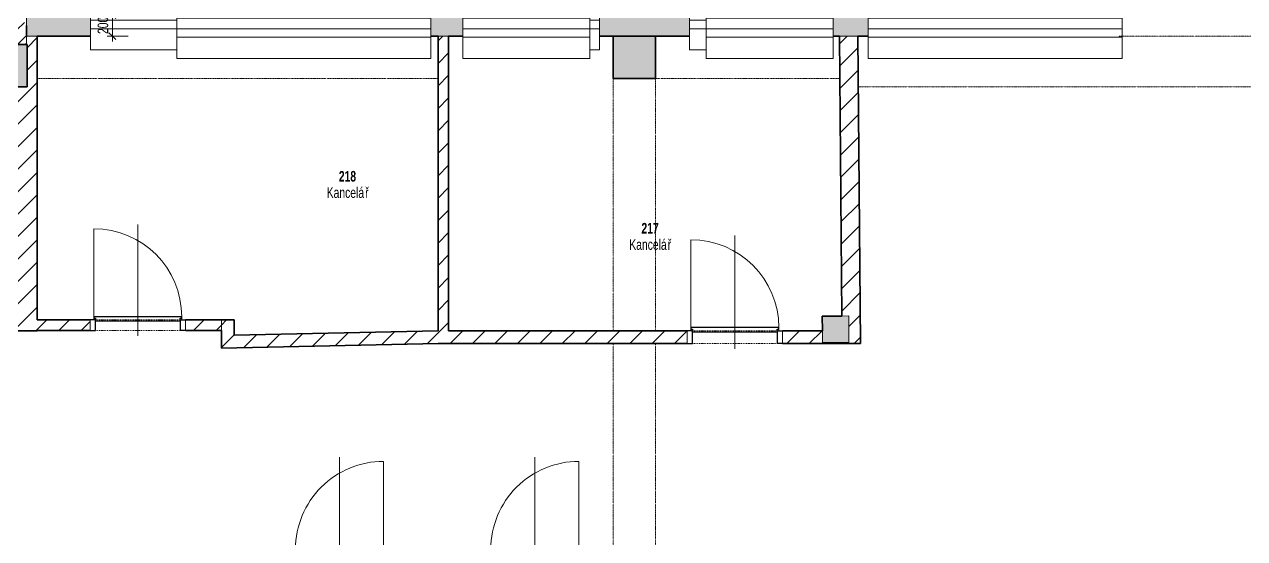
# Model space of a CAD drawing. Header units: millimetres. Extents: x 46521 to 258066, y -45352 to 20466.
# Drawn here: x 78128 to 89655, y -22154 to -17297 of the extents above; entities that cross this region are included whole.
import ezdxf

# ---------------------------------------------------------------- set-up
doc = ezdxf.new("R2010")
doc.units = ezdxf.units.MM
doc.linetypes.add('Dash dot dot', pattern=[5, 2, -1, 0, -1, 0, -1])
doc.linetypes.add('Čerchovaná se dvěma tečkami', pattern=[2.59, 1, -0.53, 0, -0.53, 0, -0.53])
for name, color, linetype, lineweight in [('A-ANNO-DIMS', 211, 'Continuous', 9), ('A-ANNO-DIMS-50', 211, 'Continuous', 9), ('A-AREA-IDEN', 2, 'Continuous', 9), ('A-DETL', 90, 'Continuous', 13), ('A-DOOR', 31, 'Continuous', 13), ('A-DOOR-FRAM', 31, 'Continuous', 25), ('A-GENM', 13, 'Continuous', 13), ('A-GLAZ', 151, 'Continuous', 13), ('A-WALL', 113, 'Continuous', 13), ('A-WALL-PATT', 111, 'Continuous', 35), ('S-COLS', 52, 'Continuous', 13)]:
    doc.layers.add(name, color=color, linetype=linetype, lineweight=lineweight)
doc.styles.add('Arial_2', font='arial.ttf', dxfattribs={"width": 0.7, "height": 100})
doc.styles.add('Arial_B', font='arialbd.ttf', dxfattribs={"width": 0.7, "height": 100})
doc.dimstyles.new('Vnitřní_-_průhledné', dxfattribs={"dimscale": 304.8, "dimtxt": 102.02594, "dimasz": 0.213255, "dimexe": 0.164042, "dimexo": 0.0625, "dimgap": 0.032808, "dimtad": 1, "dimdec": 0, "dimrnd": 5, "dimzin": 0, "dimdsep": 46, "dimtxsty": 'Arial_2', "dimblk1": 'OBLIQUE', "dimblk2": 'OBLIQUE', "dimsah": 1, "dimcen": 0.09, "dimdle": 0.164042, "dimazin": 0, "dimtfac": 1, "dimtdec": 4, "dimtix": 1, "dimtmove": 0, "dimatfit": 3, "dimfxl": 0.492126, "dimfxlon": 1, "dimtvp": 1, "dimtolj": 1, "dimtzin": 0, "dimarcsym": 2})
pattern_1 = [(45, (0, 0), (-106.06602, 106.06602), [])]

# ---------------------------------------------------------------- blocks, each defined once
blk = doc.blocks.new('DVERE_1k_oblozka - DD03_01_800x1970_koupelna-1935638-1NP_DEMOLICE B')
at = {"layer": 'A-DOOR'}
for p, q in [((0, -113), (0, 957)), ((-415, 57), (-415, 917)), ((-400, 57), (-450, 57)), ((-450, 57), (-450, -63)), ((-400, -63), (-400, 57)), ((305, 87), (-305, 87)), ((450, 57), (400, 57)), ((400, 57), (400, -63)), ((415, 87), (415, 57)), ((450, -63), (450, 57)), ((-450, -63), (-400, -63)), ((400, -63), (450, -63))]:
    blk.add_line(p, q, dxfattribs=at)
at = {"layer": 'A-DOOR', "lineweight": 25}
for p, q in [((415, 87), (-415, 87)), ((-415, 87), (-415, 72)), ((-415, 72), (-400, 72)), ((-400, 72), (-400, 57)), ((-400, 47), (400, 47)), ((400, 57), (400, 72)), ((400, 72), (415, 72)), ((415, 72), (415, 87))]:
    blk.add_line(p, q, dxfattribs=at)
at = {"layer": 'A-DOOR', "linetype": 'Čerchovaná se dvěma tečkami'}
for p, q in [((-400, 57), (400, 57)), ((-400, -63), (400, -63))]:
    blk.add_line(p, q, dxfattribs=at)
at = {"layer": 'A-DOOR'}
blk.add_arc((-415, 87), 830, 360, 90, dxfattribs=at)
at = {"layer": 'A-DOOR-FRAM'}
for p, q in [((-400, 57), (-450, 57)), ((-400, -63), (-400, 57)), ((400, 57), (400, -63)), ((400, 57), (450, 57)), ((-450, -63), (-400, -63)), ((450, -63), (400, -63))]:
    blk.add_line(p, q, dxfattribs=at)
blk = doc.blocks.new('DVERE_1k_oblozka - DD03_01_900x1970_koupelna-1549515-1NP_DEMOLICE B')
at = {"layer": 'A-DOOR'}
for p, q in [((0, 128), (0, -1072)), ((-500, 78), (-450, 78)), ((-500, -72), (-500, 78)), ((-450, 78), (-450, -72)), ((450, 78), (500, 78)), ((450, -72), (450, 78)), ((500, 78), (500, -72)), ((-450, -72), (-500, -72)), ((-465, -72), (-465, -1032)), ((355, -102), (-355, -102)), ((500, -72), (450, -72)), ((465, -102), (465, -72))]:
    blk.add_line(p, q, dxfattribs=at)
at = {"layer": 'A-DOOR', "linetype": 'Čerchovaná se dvěma tečkami'}
for p, q in [((-450, 78), (450, 78)), ((-450, -72), (450, -72))]:
    blk.add_line(p, q, dxfattribs=at)
at = {"layer": 'A-DOOR', "lineweight": 25}
for p, q in [((-465, -87), (-450, -87)), ((-465, -102), (-465, -87)), ((465, -102), (-465, -102)), ((-450, -62), (450, -62)), ((-450, -87), (-450, -72)), ((450, -72), (450, -87)), ((450, -87), (465, -87)), ((465, -87), (465, -102))]:
    blk.add_line(p, q, dxfattribs=at)
at = {"layer": 'A-DOOR'}
blk.add_arc((-465, -102), 930, 270, 0, dxfattribs=at)
at = {"layer": 'A-DOOR-FRAM'}
for p, q in [((-500, 78), (-450, 78)), ((-450, 78), (-450, -72)), ((450, -72), (450, 78)), ((500, 78), (450, 78)), ((-450, -72), (-500, -72)), ((450, -72), (500, -72))]:
    blk.add_line(p, q, dxfattribs=at)
blk = doc.blocks.new('DVERE_1k_oblozka - DD03_01_800x1970_koupelna-1549528-1NP_DEMOLICE B')
at = {"layer": 'A-DOOR'}
for p, q in [((0, 128), (0, -972)), ((-450, 78), (-400, 78)), ((-450, -72), (-450, 78)), ((-400, 78), (-400, -72)), ((400, 78), (450, 78)), ((400, -72), (400, 78)), ((450, 78), (450, -72)), ((-400, -72), (-450, -72)), ((-415, -72), (-415, -932)), ((305, -102), (-305, -102)), ((450, -72), (400, -72)), ((415, -102), (415, -72))]:
    blk.add_line(p, q, dxfattribs=at)
at = {"layer": 'A-DOOR', "linetype": 'Čerchovaná se dvěma tečkami'}
for p, q in [((-400, 78), (400, 78)), ((-400, -72), (400, -72))]:
    blk.add_line(p, q, dxfattribs=at)
at = {"layer": 'A-DOOR', "lineweight": 25}
for p, q in [((-415, -87), (-400, -87)), ((-415, -102), (-415, -87)), ((415, -102), (-415, -102)), ((-400, -62), (400, -62)), ((-400, -87), (-400, -72)), ((400, -72), (400, -87)), ((400, -87), (415, -87)), ((415, -87), (415, -102))]:
    blk.add_line(p, q, dxfattribs=at)
at = {"layer": 'A-DOOR'}
blk.add_arc((-415, -102), 830, 270, 0, dxfattribs=at)
at = {"layer": 'A-DOOR-FRAM'}
for p, q in [((-450, 78), (-400, 78)), ((-400, 78), (-400, -72)), ((400, -72), (400, 78)), ((450, 78), (400, 78)), ((-400, -72), (-450, -72)), ((400, -72), (450, -72))]:
    blk.add_line(p, q, dxfattribs=at)
blk = doc.blocks.new('OKNO_1k_nadsvetlik - OKNO_1k_nadsvetlik_1200 x 1450-V11-1NP_DEMOLICE B')
at = {"layer": 'A-GLAZ'}
for p, q in [((-600, 101), (600, 101)), ((-600, 50), (-600, 101)), ((-441, 50), (-600, 50)), ((-600, 50), (-441, 50)), ((-600, -30), (-600, 50)), ((600, 101), (600, 71)), ((-441, -30), (-600, -30))]:
    blk.add_line(p, q, dxfattribs=at)
blk = doc.blocks.new('parapet s nosem_vnitní - parapet s nosem_vnitní-V12-1NP_DEMOLICE B')
at = {"layer": 'A-GENM'}
for p, q in [((-600, -190), (-600, 0)), ((-600, -190), (-600, -200)), ((-600, -200), (-441, -200))]:
    blk.add_line(p, q, dxfattribs=at)
blk = doc.blocks.new('OKNO_1k_nadsvetlik - OKNO_1k_nadsvetlik_1200 x 1500-V13-1NP_DEMOLICE B')
at = {"layer": 'A-GLAZ'}
for p, q in [((-600, 101), (600, 101)), ((-600, 50), (-600, 101)), ((217, 50), (-600, 50)), ((-600, 50), (217, 50)), ((-600, -30), (-600, 50)), ((600, 101), (600, 71)), ((217, -30), (-600, -30))]:
    blk.add_line(p, q, dxfattribs=at)
blk = doc.blocks.new('parapet s nosem_vnitní - parapet s nosem_vnitní-V14-1NP_DEMOLICE B')
at = {"layer": 'A-GENM'}
for p, q in [((-600, -190), (-600, 0)), ((-600, -190), (-600, -200)), ((-600, -200), (217, -200))]:
    blk.add_line(p, q, dxfattribs=at)
blk = doc.blocks.new('OKNO_1k_nadsvetlik - OKNO_1k_nadsvetlik_1200 x 1450-V15-1NP_DEMOLICE B')
at = {"layer": 'A-GLAZ'}
for p, q in [((-600, 101), (600, 101)), ((-600, 71), (-600, 101)), ((600, 50), (509, 50)), ((509, 50), (600, 50)), ((600, 101), (600, 50)), ((600, 50), (600, -30)), ((600, -30), (509, -30))]:
    blk.add_line(p, q, dxfattribs=at)
blk = doc.blocks.new('parapet s nosem_vnitní - parapet s nosem_vnitní-V16-1NP_DEMOLICE B')
at = {"layer": 'A-GENM'}
for p, q in [((600, 0), (600, -190)), ((509, -200), (600, -200)), ((600, -200), (600, -190))]:
    blk.add_line(p, q, dxfattribs=at)
blk = doc.blocks.new('OKNO_1k - OKNO_1k_1200x1500-2034293-1NP_DEMOLICE B')
at = {"layer": 'A-GLAZ'}
for p, q in [((-600, 126), (600, 126)), ((-600, 25), (-600, 126)), ((600, 126), (600, 25)), ((600, 25), (-600, 25)), ((-600, 25), (600, 25)), ((-600, -55), (-600, 25)), ((600, 25), (600, -55)), ((600, -55), (-600, -55))]:
    blk.add_line(p, q, dxfattribs=at)
blk = doc.blocks.new('parapet s nosem_vnitní - parapet s nosem_vnitní-V5-1NP_DEMOLICE B')
at = {"layer": 'A-GENM'}
for p, q in [((-600, -190), (-600, 0)), ((600, 0), (600, -190)), ((-600, -190), (-600, -200)), ((-600, -200), (600, -200)), ((600, -200), (600, -190))]:
    blk.add_line(p, q, dxfattribs=at)
blk = doc.blocks.new('OKNO_2k_ - OKNO_2k_2400 x 1500-1963719-1NP_DEMOLICE B')
at = {"layer": 'A-GLAZ'}
for p, q in [((-1200, 126), (1200, 126)), ((-1200, 25), (-1200, 126)), ((1200, 126), (1200, 25)), ((1200, 25), (-1200, 25)), ((-1200, 25), (1200, 25)), ((-1200, -55), (-1200, 25)), ((1200, 25), (1200, -55)), ((1200, -55), (-1200, -55))]:
    blk.add_line(p, q, dxfattribs=at)
blk = doc.blocks.new('parapet s nosem_vnitní - parapet s nosem_vnitní-V10-1NP_DEMOLICE B')
at = {"layer": 'A-GENM'}
for p, q in [((-1200, -190), (-1200, 0)), ((1200, 0), (1200, -190)), ((-1200, -190), (-1200, -200)), ((-1200, -200), (1200, -200)), ((1200, -200), (1200, -190))]:
    blk.add_line(p, q, dxfattribs=at)
blk = doc.blocks.new('DVERE_1k_oblozka - DD03_01_800x1970_koupelna-1549521-1NP_DEMOLICE B')
at = {"layer": 'A-DOOR'}
for p, q in [((0, -103), (0, 947)), ((-415, 47), (-415, 907)), ((-400, 47), (-450, 47)), ((-450, 47), (-450, -53)), ((-400, -53), (-400, 47)), ((305, 77), (-305, 77)), ((450, 47), (400, 47)), ((400, 47), (400, -53)), ((415, 77), (415, 47)), ((450, -53), (450, 47)), ((-450, -53), (-400, -53)), ((400, -53), (450, -53))]:
    blk.add_line(p, q, dxfattribs=at)
at = {"layer": 'A-DOOR', "lineweight": 25}
for p, q in [((415, 77), (-415, 77)), ((-415, 77), (-415, 62)), ((-415, 62), (-400, 62)), ((-400, 62), (-400, 47)), ((-400, 37), (400, 37)), ((400, 47), (400, 62)), ((400, 62), (415, 62)), ((415, 62), (415, 77))]:
    blk.add_line(p, q, dxfattribs=at)
at = {"layer": 'A-DOOR', "linetype": 'Čerchovaná se dvěma tečkami'}
for p, q in [((-400, 47), (400, 47)), ((-400, -53), (400, -53))]:
    blk.add_line(p, q, dxfattribs=at)
at = {"layer": 'A-DOOR'}
blk.add_arc((-415, 77), 830, 360, 90, dxfattribs=at)
at = {"layer": 'A-DOOR-FRAM'}
for p, q in [((-400, 47), (-450, 47)), ((-400, -53), (-400, 47)), ((400, 47), (400, -53)), ((400, 47), (450, 47)), ((-450, -53), (-400, -53)), ((450, -53), (400, -53))]:
    blk.add_line(p, q, dxfattribs=at)
blk = doc.blocks.new('Betonový čtvercový sloup - 400 x 400-1924018-1NP_DEMOLICE B')
at = {"layer": 'S-COLS'}
blk.add_hatch(color=9, dxfattribs=at).paths.add_polyline_path([(-200, -200), (200, -200), (200, 200), (-200, 200), (-200, 120)])
at = {"layer": 'S-COLS', "lineweight": 35}
for p, q in [((200, 200), (-200, 200)), ((-200, 200), (-200, -200)), ((200, -200), (200, 200)), ((-200, -200), (200, -200))]:
    blk.add_line(p, q, dxfattribs=at)
blk = doc.blocks.new('DIMBLOCK123-1NP_DEMOLICE B')
at = {"layer": 'A-ANNO-DIMS-50'}
for p, q in [((78960, -17158), (78960, -17458)), ((78960, -17208), (78910, -17208)), ((78960, -17208), (79110, -17208)), ((78960, -17408), (78910, -17408)), ((78960, -17408), (79110, -17408))]:
    blk.add_line(p, q, dxfattribs=at)
at = {"layer": 'A-ANNO-DIMS-50', "lineweight": 18}
for p, q in [((78960, -17208), (78927, -17176)), ((78960, -17208), (78992, -17241)), ((78960, -17408), (78927, -17376)), ((78960, -17408), (78992, -17441))]:
    blk.add_line(p, q, dxfattribs=at)
at = {"layer": 'A-ANNO-DIMS-50', "color": 0, "insert": (78820, -17388), "char_height": 100, "width": 192.12, "attachment_point": 1, "rotation": 90, "line_spacing_factor": 0.941778, "style": 'Arial_2'}
blk.add_mtext('200', dxfattribs=at)
blk = doc.blocks.new('_Oblique')
at = {"color": 0, "linetype": 'ByBlock', "lineweight": -2}
blk.add_line((-0.5, -0.5), (0.5, 0.5), dxfattribs=at)

msp = doc.modelspace()

# ---------------------------------------------------------------- hatches: boundary and pattern name
at = {"layer": 'A-WALL-PATT', "lineweight": 13}
h = msp.add_hatch(dxfattribs=at)
h.set_pattern_fill('FP_2', color=256, angle=45, style=0, pattern_type=2)
h.set_pattern_definition([(135.182, (78326.96, -11070.65), (-143.227, -144.14), []), (90.182, (78258.93, -10841.92), (-144.1397, 143.227), [25.4, -261.968]), (135.182, (78258.85, -10816.52), (-143.227, -144.14), [25.4, -177.8]), (180.182, (78240.83, -10798.62), (-143.227, -144.1397), [25.4, -261.968]), (225.182, (78215.43, -10798.7), (144.14, -143.227), [25.4, -177.8]), (90.182, (78197.61, -10842.11), (-144.1397, 143.227), [25.4, -261.968]), (135.182, (78215.63, -10860.02), (-143.227, -144.14), [25.4, -177.8]), (180.182, (78241.03, -10859.94), (-143.227, -144.1397), [25.4, -261.968]), (225.182, (78258.93, -10841.92), (144.14, -143.227), [25.4, -177.8]), (135.182, (78174.18, -10775.6), (-143.227, -144.14), [50.8, -152.4])])
h.paths.add_polyline_path([(78347.1, -17408.3), (78340.1, -15214.6), (78140.1, -15215.6), (78147.1, -17408.3), (78346.5, -17408.3)])
h.paths.add_polyline_path([(78137, -14215.3), (78337, -14214.6), (78333.8, -13219.6), (78133.8, -13220.7), (78137, -14215)])
h.paths.add_polyline_path([(78130.6, -12220.3), (78330.6, -12219.6), (78327.4, -11219.7), (78127.4, -11220.7), (78130.6, -12220.1)])
h.paths.add_polyline_path([(78124.3, -10220.3), (78324.3, -10219.7), (78321.1, -9214.7), (78121.1, -9215.7), (78124.3, -10220.1)])
h.paths.add_polyline_path([(78117.9, -8215.3), (78317.9, -8214.7), (78314.7, -7214.7), (78114.7, -7215.7), (78117.9, -8215.1)])
h.paths.add_polyline_path([(78111.5, -6215.3), (78311.5, -6214.7), (78308.4, -5274.4), (78108.5, -5274.4), (78111.5, -6215.1)])
h = msp.add_hatch(dxfattribs=at)
h.set_pattern_fill('FP_21', color=256, angle=45, style=0, pattern_type=2)
h.set_pattern_definition([(45, (0, 0), (-179.6051, 179.6051), []), (45, (71.84, -6e-14), (-179.6051, 179.6051), []), (45, (215.53, -2e-13), (-107.7631, 251.4472), [101.6, -50.8, 1.676, -49.124])])
h.paths.add_polyline_path([(77753.3, -17808.3), (77753.3, -17488.3), (78146.8, -17488.3), (78146.4, -17169.9), (77626.8, -17169.9), (77626.8, -17808.3)])
h = msp.add_hatch(dxfattribs=at)
h.set_pattern_fill('FP_8', color=256, angle=-315, style=0, pattern_type=2)
h.set_pattern_definition([(225, (83184.36, -17208.34), (143.684, -143.684), []), (180, (82955.42, -17275.65), (-143.684, -143.684), [25.4, -261.968]), (225, (82930.02, -17275.65), (143.684, -143.684), [25.4, -177.8]), (270, (82912.06, -17293.61), (143.684, -143.684), [25.4, -261.968]), (315, (82912.06, -17319), (143.684, 143.684), [25.4, -177.8]), (180, (82955.42, -17336.97), (-143.684, -143.684), [25.4, -261.968]), (225, (82973.38, -17319), (143.684, -143.684), [25.4, -177.8]), (270, (82973.38, -17293.61), (143.684, -143.684), [25.4, -261.968]), (315, (82955.42, -17275.65), (143.684, 143.684), [25.4, -177.8]), (225, (82888.84, -17360.19), (143.684, -143.684), [50.8, -152.4])])
h.paths.add_polyline_path([(85826.5, -17408.3), (86098.4, -17408.3), (86098.4, -17237.3), (86239.8, -17237.3), (86239.8, -17208.3), (85609.8, -17208.3), (85609.8, -17237.3), (85768.4, -17237.3), (85768.4, -17408.3)])
h.paths.add_polyline_path([(84409.8, -17408.3), (84409.8, -17208.3), (83559.8, -17208.3), (83559.8, -17408.3), (83746.4, -17408.3)])
h.paths.add_polyline_path([(82234.2, -17408.3), (82268.4, -17408.3), (82268.4, -17237.3), (82359.8, -17237.3), (82359.8, -17208.3), (81751.5, -17208.3), (81751.5, -17237.3), (81968.4, -17237.3), (81968.4, -17408.3), (82136, -17408.3)])
h.paths.add_polyline_path([(78347.1, -17408.3), (78751.5, -17408.3), (78751.5, -17208.3), (78346.5, -17208.3), (78346.9, -17338.3)])
h.paths.add_polyline_path([(87439.8, -17237.3), (88165.9, -17237.3), (88165.9, -17208.3), (87439.8, -17208.3), (87439.8, -17232.4)])
h.paths.add_polyline_path([(80551.5, -17237.3), (80551.5, -17208.3), (79951.5, -17208.3), (79951.5, -17237.3), (79966, -17237.3)])
h = msp.add_hatch(dxfattribs=at)
h.set_pattern_fill('FP_15', color=256, style=0, pattern_type=2)
h.set_pattern_definition(pattern_1)
h.paths.add_polyline_path([(78249.8, -20193), (78249.8, -17408.3), (78146.8, -17408.3), (78147.1, -17488.3), (78153.3, -17488.3), (78153.3, -17888.3), (77759.8, -17888.3), (77759.8, -20193)])
h = msp.add_hatch(dxfattribs=at)
h.set_pattern_fill('FP_15', color=256, style=0, pattern_type=2)
h.set_pattern_definition(pattern_1)
h.paths.add_polyline_path([(82136, -20310.9), (82136, -17408.3), (82036, -17408.3), (82036, -20310.9)])
h = msp.add_hatch(dxfattribs=at)
h.set_pattern_fill('FP_15', color=256, style=0, pattern_type=2)
h.set_pattern_definition(pattern_1)
h.paths.add_polyline_path([(85916, -20190.9), (86026.3, -20190.9), (86001.5, -17408.3), (85826.5, -17408.3), (85850, -20051.7), (85914.8, -20051.2)])
h = msp.add_hatch(dxfattribs=at)
h.set_pattern_fill('FP_15', color=256, style=0, pattern_type=2)
h.set_pattern_definition(pattern_1)
h.paths.add_polyline_path([(79989.8, -20188), (79989.8, -20088), (79649.8, -20088), (79649.8, -20188)])
h.paths.add_polyline_path([(78249.8, -20188), (78749.8, -20188), (78749.8, -20088), (78249.8, -20088)])
h = msp.add_hatch(dxfattribs=at)
h.set_pattern_fill('FP_15', color=256, style=0, pattern_type=2)
h.set_pattern_definition(pattern_1)
h.paths.add_polyline_path([(79989.8, -20353.9), (80109.8, -20351.3), (80109.8, -20088), (79989.8, -20088), (79989.8, -20230.8)])
h = msp.add_hatch(dxfattribs=at)
h.set_pattern_fill('FP_15', color=256, style=0, pattern_type=2)
h.set_pattern_definition(pattern_1)
h.paths.add_polyline_path([(80109.8, -20351.3), (82036, -20311.1), (82036, -20191), (80109.8, -20231.3)])
h = msp.add_hatch(dxfattribs=at)
h.set_pattern_fill('FP_15', color=256, style=0, pattern_type=2)
h.set_pattern_definition(pattern_1)
h.paths.add_polyline_path([(85289.7, -20310.9), (86027.4, -20310.9), (86026.3, -20190.9), (85916, -20190.9), (85917, -20301.2), (85667, -20303.3), (85666, -20190.9), (85289.7, -20190.9), (85289.7, -20230.8)])
h.paths.add_polyline_path([(84389.7, -20310.9), (84389.7, -20190.9), (82136, -20190.9), (82136, -20310.9), (82234.2, -20310.9)])
at = {"layer": 'S-COLS'}
for points in [[(84089.1, -17808.3), (84089.1, -17408.3), (83689.1, -17408.3), (83689.1, -17808.3)], [(85667, -20303.3), (85917, -20301.2), (85914.8, -20051.2), (85664.8, -20053.3), (85666.3, -20230.8)]]:
    msp.add_hatch(color=9, dxfattribs=at).paths.add_polyline_path(points)

# ---------------------------------------------------------------- linework, layer by layer
at = {"layer": 'A-DETL', "linetype": 'Dash dot dot'}
for p, q in [((89725.8, -17408.3), (88465.4, -17408.3)), ((82036, -17808.3), (78249.8, -17808.3)), ((83689.1, -17808.3), (83689.1, -20190.9)), ((85830.7, -17808.3), (84089.1, -17808.3)), ((84089.1, -17808.3), (84089.1, -20190.9)), ((89749.9, -17888.3), (86005.7, -17888.3)), ((83689.1, -20310.9), (83689.1, -22284.3)), ((84089.1, -20310.9), (84089.1, -22284.3))]:
    msp.add_line(p, q, dxfattribs=at)
at = {"layer": 'A-WALL'}
for p, q in [((78146.8, -17169.9), (78146.8, -17308.3)), ((78146.8, -17408.3), (78146.8, -17488.3)), ((78147.1, -17408.3), (78249.8, -17408.3)), ((82136, -17408.3), (82036, -17408.3)), ((86001.5, -17408.3), (85826.5, -17408.3)), ((85850, -20051.7), (85914.8, -20051.2)), ((85914.8, -20051.2), (85917, -20301.2)), ((79989.8, -20188), (79989.8, -20088)), ((85667, -20303.3), (85666, -20190.9)), ((85917, -20301.2), (85667, -20303.3))]:
    msp.add_line(p, q, dxfattribs=at)
at = {"layer": 'A-WALL', "lineweight": 35}
for p, q in [((78146.8, -17308.3), (78147.1, -17408.3)), ((78146.8, -17408.3), (78146.8, -17308.3)), ((78147.1, -17408.3), (78146.8, -17408.3)), ((78249.8, -17408.3), (78751.5, -17408.3)), ((78249.8, -20088), (78249.8, -17408.3)), ((81968.4, -17408.3), (82036, -17408.3)), ((82036, -17408.3), (82036, -20191)), ((82136, -17408.3), (82268.4, -17408.3)), ((82136, -20190.9), (82136, -17408.3)), ((83559.8, -17408.3), (84409.8, -17408.3)), ((85768.4, -17408.3), (85826.5, -17408.3)), ((85826.5, -17408.3), (85850, -20051.7)), ((86001.5, -17408.3), (86098.4, -17408.3)), ((86027.4, -20310.9), (86001.5, -17408.3)), ((78749.8, -20088), (78249.8, -20088)), ((80109.8, -20088), (79649.8, -20088)), ((80109.8, -20231.3), (80109.8, -20088)), ((77759.8, -20193), (78249.8, -20193)), ((78249.8, -20188), (78749.8, -20188)), ((78249.8, -20193), (78249.8, -20188)), ((79649.8, -20188), (79989.8, -20188)), ((79989.8, -20188), (79989.8, -20353.9)), ((82036, -20191), (80109.8, -20231.3)), ((84389.7, -20190.9), (82136, -20190.9)), ((85666, -20190.9), (85289.7, -20190.9)), ((79989.8, -20353.9), (82036, -20311.1)), ((82036, -20310.9), (84389.7, -20310.9)), ((85289.7, -20310.9), (86027.4, -20310.9))]:
    msp.add_line(p, q, dxfattribs=at)
at = {"layer": 'S-COLS', "lineweight": 35}
for p, q in [((84089.1, -17408.3), (83689.1, -17408.3)), ((83689.1, -17408.3), (83689.1, -17808.3)), ((84089.1, -17808.3), (84089.1, -17408.3)), ((83689.1, -17808.3), (84089.1, -17808.3)), ((85850, -20051.7), (85664.8, -20053.3)), ((85664.8, -20053.3), (85666, -20190.9))]:
    msp.add_line(p, q, dxfattribs=at)
at = {"layer": 'S-COLS'}
for p, q in [((85914.8, -20051.2), (85850, -20051.7)), ((85916, -20190.9), (85914.8, -20051.2)), ((85666, -20190.9), (85667, -20303.3)), ((85917, -20301.2), (85916, -20190.9)), ((85667, -20303.3), (85917, -20301.2))]:
    msp.add_line(p, q, dxfattribs=at)

# ---------------------------------------------------------------- block references
at = {"layer": 'A-DOOR'}
for name, p in [('DVERE_1k_oblozka - DD03_01_800x1970_koupelna-1549521-1NP_DEMOLICE B', (79199.8, -20135.2)), ('DVERE_1k_oblozka - DD03_01_800x1970_koupelna-1935638-1NP_DEMOLICE B', (84839.7, -20248.1))]:
    msp.add_blockref(name, p, dxfattribs=at)
for name, p, rotation in [('DVERE_1k_oblozka - DD03_01_800x1970_koupelna-1549528-1NP_DEMOLICE B', (81104.6, -22356.4), 180), ('DVERE_1k_oblozka - DD03_01_800x1970_koupelna-1549528-1NP_DEMOLICE B', (82949.9, -22356.4), 180), ('DVERE_1k_oblozka - DD03_01_900x1970_koupelna-1549515-1NP_DEMOLICE B', (85616.7, -23109.4), 136.1986383859568)]:
    msp.add_blockref(name, p, dxfattribs=dict(at, rotation=rotation))
at = {"layer": 'A-GENM'}
for name, p in [('parapet s nosem_vnitní - parapet s nosem_vnitní-V14-1NP_DEMOLICE B', (79351.5, -17338.3)), ('parapet s nosem_vnitní - parapet s nosem_vnitní-V16-1NP_DEMOLICE B', (82959.8, -17338.3)), ('parapet s nosem_vnitní - parapet s nosem_vnitní-V12-1NP_DEMOLICE B', (85009.8, -17338.3)), ('parapet s nosem_vnitní - parapet s nosem_vnitní-V10-1NP_DEMOLICE B', (80768.4, -17418.3)), ('parapet s nosem_vnitní - parapet s nosem_vnitní-V5-1NP_DEMOLICE B', (82868.4, -17418.3)), ('parapet s nosem_vnitní - parapet s nosem_vnitní-V5-1NP_DEMOLICE B', (85168.4, -17418.3)), ('parapet s nosem_vnitní - parapet s nosem_vnitní-V10-1NP_DEMOLICE B', (87298.4, -17418.3))]:
    msp.add_blockref(name, p, dxfattribs=at)
at = {"layer": 'A-GLAZ'}
for name, p in [('OKNO_1k_nadsvetlik - OKNO_1k_nadsvetlik_1200 x 1500-V13-1NP_DEMOLICE B', (79351.5, -17308.3)), ('OKNO_2k_ - OKNO_2k_2400 x 1500-1963719-1NP_DEMOLICE B', (80768.4, -17363.3)), ('OKNO_1k - OKNO_1k_1200x1500-2034293-1NP_DEMOLICE B', (82868.4, -17363.3)), ('OKNO_1k_nadsvetlik - OKNO_1k_nadsvetlik_1200 x 1450-V15-1NP_DEMOLICE B', (82959.8, -17308.3)), ('OKNO_1k_nadsvetlik - OKNO_1k_nadsvetlik_1200 x 1450-V11-1NP_DEMOLICE B', (85009.8, -17308.3)), ('OKNO_1k - OKNO_1k_1200x1500-2034293-1NP_DEMOLICE B', (85168.4, -17363.3)), ('OKNO_2k_ - OKNO_2k_2400 x 1500-1963719-1NP_DEMOLICE B', (87298.4, -17363.3))]:
    msp.add_blockref(name, p, dxfattribs=at)
at = {"layer": 'S-COLS'}
msp.add_blockref('Betonový čtvercový sloup - 400 x 400-1924018-1NP_DEMOLICE B', (77953.3, -17688.3), dxfattribs=at)

# ---------------------------------------------------------------- texts
at = {"layer": 'A-AREA-IDEN', "lineweight": 18, "char_height": 100, "attachment_point": 1}
for s, insert, width, style in [('218', (81098.4, -18681.6), 202.025, 'Arial_B'), ('Kancelá', (80983.8, -18835.7), 440.527, 'Arial_2'), ('\\fArial|b0|i0|c238|p34|;\\W.7;ř', (81347.2, -18835.7), 39.283, 'Arial_2'), ('217', (83956.9, -19172.3), 202.025, 'Arial_B'), ('Kancelá', (83842.2, -19326.5), 440.527, 'Arial_2'), ('\\fArial|b0|i0|c238|p34|;\\W.7;ř', (84205.7, -19326.5), 39.283, 'Arial_2')]:
    msp.add_mtext(s, dxfattribs=dict(at, insert=insert, width=width, style=style))

# ---------------------------------------------------------------- dimensions: what is measured, and where the dimension line sits
at = {"layer": 'A-ANNO-DIMS'}
dim = msp.add_linear_dim(base=(78959.8, -17408.3), p1=(79109.8, -17208.3), p2=(79109.8, -17408.3), angle=90, dimstyle='Vnitřní_-_průhledné', override={"dimpost": '<>', "dimfxl": 200}, dxfattribs=at)
dim.commit()
dim.dimension.update_dxf_attribs({"geometry": 'DIMBLOCK123-1NP_DEMOLICE B', "text_midpoint": (78898.7, -17308.3)})

doc.saveas('drawing.dxf')
